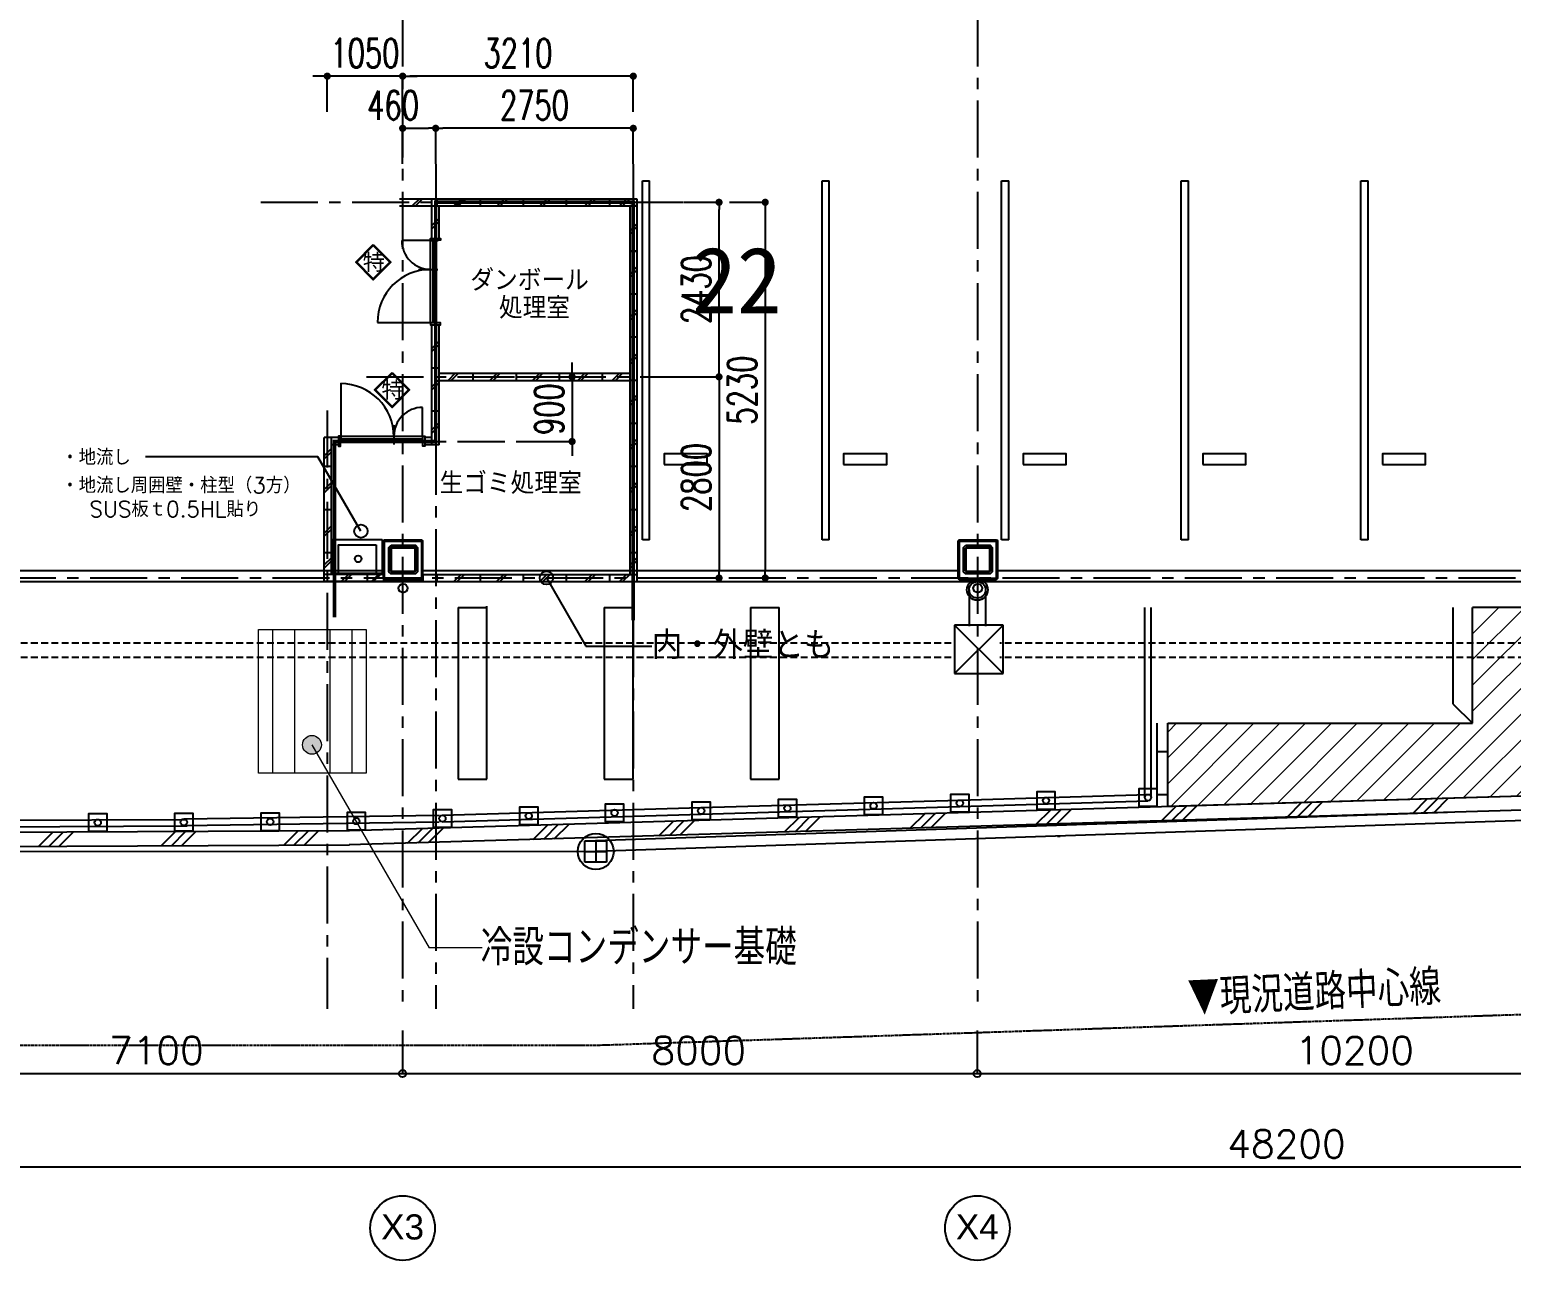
# Model space of a CAD drawing. Extents: x -13593 to 81190, y 1816 to 57492.
# Drawn here: x 24553 to 45178, y 6546 to 23680 of the extents above; entities that cross this region are included whole.
import ezdxf
from ezdxf.enums import TextEntityAlignment as Align

# ---------------------------------------------------------------- set-up
doc = ezdxf.new("R2010")
doc.units = 0
doc.header["$LTSCALE"] = 12.7
doc.header["$MEASUREMENT"] = 0
doc.header["$PDMODE"] = 1
doc.header["$PDSIZE"] = -2
doc.linetypes.add('CENTER', pattern=[2, 1.25, -0.25, 0.25, -0.25])
doc.linetypes.add('HIDDEN', pattern=[0.375, 0.25, -0.125])
doc.layers.get('0').update_dxf_attribs({"linetype": 'CONTINUOUS'})
doc.layers.get('DEFPOINTS').update_dxf_attribs({"color": 1, "linetype": 'CONTINUOUS'})
for name, color, linetype in [('0-0', 7, 'CONTINUOUS'), ('0-1', 7, 'CONTINUOUS'), ('0-6', 7, 'CONTINUOUS'), ('80_SHELL_TEXT', 7, 'CONTINUOUS'), ('85_SHELL', 7, 'CONTINUOUS'), ('92 設備記述', 3, 'CONTINUOUS'), ('__-1', 7, 'CONTINUOUS'), ('A_什器', 9, 'HIDDEN'), ('A_寸法', 9, 'CONTINUOUS'), ('A_建築（下図）', 8, 'CONTINUOUS'), ('A_機械基礎', 7, 'CONTINUOUS'), ('A_緑地', 3, 'CONTINUOUS'), ('A_通り芯', 8, 'CENTER'), ('A_通芯', 8, 'CONTINUOUS'), ('G0-MOJI', 7, 'CONTINUOUS')]:
    doc.layers.add(name, color=color, linetype=linetype)
doc.layers.add('改修範囲', color=1, linetype='CONTINUOUS', lineweight=9, true_color=0xff0000)
doc.layers.add('改修記述', color=1, linetype='CONTINUOUS', lineweight=9, true_color=0xff0000)
doc.styles.add('ARIAL', font='arial.ttf', dxfattribs={"bigfont": 'Arial'})
doc.styles.add('Dim', font='simplex.shx', dxfattribs={"width": 0.7, "bigfont": 'extfont2.shx'})
doc.styles.get("Standard").update_dxf_attribs({"font": 'txt', "bigfont": 'BIGFONT.SHX'})
doc.styles.add('Standard-A', font='romans.shx', dxfattribs={"bigfont": 'extfont2.shx'})
doc.styles.add('ゴシック', font='MS Gothic.ttf', dxfattribs={"height": 4})
doc.styles.add('丸ゴチック', font='HGRSMP.TTF')
doc.dimstyles.new('1-200', dxfattribs={"dimscale": 200, "dimtxt": 3, "dimasz": 1, "dimexe": 1, "dimexo": 1, "dimgap": 1, "dimtad": 1, "dimdec": 0, "dimtxsty": 'Dim', "dimblk": 'DOT', "dimcen": 2.5, "dimadec": 0, "dimazin": 0, "dimtfac": 1, "dimtdec": 0, "dimtix": 1, "dimtmove": 2, "dimatfit": 3, "dimldrblk": '引出線', "dimfxl": 1, "dimlwd": -1, "dimlwe": -1, "dimarcsym": 0})

# ---------------------------------------------------------------- blocks, each defined once
blk = doc.blocks.new('___-36')
at = {"layer": '__-1', "color": 0, "linetype": 'Continuous'}
for p, q in [((-5463.49, 4362.87), (-5463.49, 4359.87)), ((-5427.99, 4362.87), (-5427.99, 4359.87)), ((-5463.49, 4359.87), (-5427.99, 4359.87))]:
    blk.add_line(p, q, dxfattribs=at)
for centre in [(-5463.49, 4359.87), (-5427.99, 4359.87)]:
    blk.add_circle(centre, 0.25, dxfattribs=at)
at = {"layer": '__-1', "color": 0}
blk.add_text('7100', height=1.923, dxfattribs=at).set_placement((-5448.42, 4362.44), align=Align.TOP_LEFT)
blk = doc.blocks.new('___-37')
at = {"layer": '__-1', "color": 0, "linetype": 'Continuous'}
for p, q in [((-5427.99, 4362.87), (-5427.99, 4359.87)), ((-5387.99, 4362.87), (-5387.99, 4359.87)), ((-5427.99, 4359.87), (-5387.99, 4359.87))]:
    blk.add_line(p, q, dxfattribs=at)
for centre in [(-5427.99, 4359.87), (-5387.99, 4359.87)]:
    blk.add_circle(centre, 0.25, dxfattribs=at)
at = {"layer": '__-1', "color": 0}
blk.add_text('8000', height=1.923, dxfattribs=at).set_placement((-5410.67, 4362.44), align=Align.TOP_LEFT)
blk = doc.blocks.new('___-38')
at = {"layer": '__-1', "color": 0, "linetype": 'Continuous'}
for p, q in [((-5387.99, 4362.87), (-5387.99, 4359.87)), ((-5336.99, 4362.87), (-5336.99, 4359.87)), ((-5387.99, 4359.87), (-5336.99, 4359.87))]:
    blk.add_line(p, q, dxfattribs=at)
for centre in [(-5387.99, 4359.87), (-5336.99, 4359.87)]:
    blk.add_circle(centre, 0.25, dxfattribs=at)
at = {"layer": '__-1', "color": 0}
blk.add_text('10200', height=1.923, dxfattribs=at).set_placement((-5365.84, 4362.44), align=Align.TOP_LEFT)
blk = doc.blocks.new('___-41')
at = {"layer": '__-1', "color": 0, "linetype": 'Continuous'}
blk.add_line((-5487.74, 4353.37), (-5246.74, 4353.37), dxfattribs=at)
at = {"layer": '__-1', "color": 0}
blk.add_text('48200', height=1.923, dxfattribs=at).set_placement((-5370.59, 4355.94), align=Align.TOP_LEFT)
blk = doc.blocks.new('_Dot')
at = {"color": 0, "linetype": 'ByBlock', "lineweight": -2}
blk.add_line((-0.5, 0), (-1, 0), dxfattribs=at)
at = {"color": 0, "linetype": 'ByBlock', "const_width": 0.5}
blk.add_lwpolyline([(-0.25, 0, 1), (0.25, 0, 1)], format="xyb", close=True, dxfattribs=at)
blk = doc.blocks.new('*D37')
at = {"layer": 'A_寸法', "color": 0, "transparency": 16777216}
for p, q in [((30205, 21810), (30205, 22306)), ((32855, 22306), (30305, 22306)), ((32955, 21810), (32955, 22306))]:
    blk.add_line(p, q, dxfattribs=at)
at = {"layer": 'DEFPOINTS', "color": 0, "transparency": 16777216}
for p in [(30205, 22306), (30205, 21810), (32955, 21810)]:
    blk.add_point(p, dxfattribs=at)
at = {"layer": 'A_寸法', "color": 0, "transparency": 16777216, "xscale": 100, "yscale": 100, "zscale": 100, "rotation": 180}
blk.add_blockref('_Dot', (30205, 22306), dxfattribs=at)
at = {"layer": 'A_寸法', "color": 0, "transparency": 16777216, "xscale": 100, "yscale": 100, "zscale": 100}
blk.add_blockref('_Dot', (32955, 22306), dxfattribs=at)
at = {"layer": 'A_寸法', "color": 0, "transparency": 16777216, "insert": (31580, 22626), "char_height": 400, "attachment_point": 5, "style": 'Dim'}
blk.add_mtext('2750', dxfattribs=at)
blk = doc.blocks.new('引出線')
at = {"color": 0, "linetype": 'ByBlock'}
for points in [[(0, 0), (-1.96, -0.4)], [(-1, 0), (0, 0)]]:
    blk.add_lwpolyline(points, dxfattribs=at)
blk = doc.blocks.new('*D38')
at = {"layer": 'A_寸法', "color": 0, "transparency": 16777216}
for p, q in [((29745, 22535), (29745, 23032)), ((32855, 23032), (29845, 23032)), ((32955, 22535), (32955, 23032))]:
    blk.add_line(p, q, dxfattribs=at)
at = {"layer": 'DEFPOINTS', "color": 0, "transparency": 16777216}
for p in [(29745, 23032), (29745, 22535), (32955, 22535)]:
    blk.add_point(p, dxfattribs=at)
at = {"layer": 'A_寸法', "color": 0, "transparency": 16777216, "xscale": 100, "yscale": 100, "zscale": 100, "rotation": 180}
blk.add_blockref('_Dot', (29745, 23032), dxfattribs=at)
at = {"layer": 'A_寸法', "color": 0, "transparency": 16777216, "xscale": 100, "yscale": 100, "zscale": 100}
blk.add_blockref('_Dot', (32955, 23032), dxfattribs=at)
at = {"layer": 'A_寸法', "color": 0, "transparency": 16777216, "insert": (31350, 23352), "char_height": 400, "attachment_point": 5, "style": 'Dim'}
blk.add_mtext('3210', dxfattribs=at)
blk = doc.blocks.new('*D39')
at = {"layer": 'A_寸法', "color": 0, "transparency": 16777216}
for p, q in [((29745, 21810), (29745, 22306)), ((29845, 22306), (30105, 22306)), ((30205, 21810), (30205, 22306))]:
    blk.add_line(p, q, dxfattribs=at)
at = {"layer": 'DEFPOINTS', "color": 0, "transparency": 16777216}
for p in [(30205, 22306), (29745, 21810), (30205, 21810)]:
    blk.add_point(p, dxfattribs=at)
at = {"layer": 'A_寸法', "color": 0, "transparency": 16777216, "xscale": 100, "yscale": 100, "zscale": 100, "rotation": 180}
blk.add_blockref('_Dot', (29745, 22306), dxfattribs=at)
at = {"layer": 'A_寸法', "color": 0, "transparency": 16777216, "xscale": 100, "yscale": 100, "zscale": 100}
blk.add_blockref('_Dot', (30205, 22306), dxfattribs=at)
at = {"layer": 'A_寸法', "color": 0, "transparency": 16777216, "insert": (29612, 22626), "char_height": 400, "attachment_point": 5, "style": 'Dim'}
blk.add_mtext('460', dxfattribs=at)
blk = doc.blocks.new('*D40')
at = {"layer": 'A_寸法', "color": 0, "transparency": 16777216}
for p, q in [((28595, 23032), (28495, 23032)), ((28695, 22535), (28695, 23032)), ((29745, 23032), (28695, 23032)), ((29745, 22535), (29745, 23032)), ((29845, 23032), (29945, 23032))]:
    blk.add_line(p, q, dxfattribs=at)
at = {"layer": 'DEFPOINTS', "color": 0, "transparency": 16777216}
for p in [(28695, 23032), (28695, 22535), (29745, 22535)]:
    blk.add_point(p, dxfattribs=at)
at = {"layer": 'A_寸法', "color": 0, "transparency": 16777216, "xscale": 100, "yscale": 100, "zscale": 100}
blk.add_blockref('_Dot', (28695, 23032), dxfattribs=at)
at = {"layer": 'A_寸法', "color": 0, "transparency": 16777216, "xscale": 100, "yscale": 100, "zscale": 100, "rotation": 180}
blk.add_blockref('_Dot', (29745, 23032), dxfattribs=at)
at = {"layer": 'A_寸法', "color": 0, "transparency": 16777216, "insert": (29220, 23352), "char_height": 400, "attachment_point": 5, "style": 'Dim'}
blk.add_mtext('1050', dxfattribs=at)
blk = doc.blocks.new('*D41')
at = {"layer": 'A_寸法', "color": 0, "transparency": 16777216}
for p, q in [((33653, 21276), (34149, 21276)), ((34149, 18946), (34149, 21176)), ((33653, 18846), (34149, 18846))]:
    blk.add_line(p, q, dxfattribs=at)
at = {"layer": 'DEFPOINTS', "color": 0, "transparency": 16777216}
for p in [(33653, 21276), (34149, 21276), (33653, 18846)]:
    blk.add_point(p, dxfattribs=at)
at = {"layer": 'A_寸法', "color": 0, "transparency": 16777216, "xscale": 100, "yscale": 100, "zscale": 100}
for p, rotation in [((34149, 21276), 90), ((34149, 18846), 270)]:
    blk.add_blockref('_Dot', p, dxfattribs=dict(at, rotation=rotation))
at = {"layer": 'A_寸法', "color": 0, "transparency": 16777216, "insert": (33829, 20061), "char_height": 400, "attachment_point": 5, "rotation": 90, "style": 'Dim'}
blk.add_mtext('2430', dxfattribs=at)
blk = doc.blocks.new('*D42')
at = {"layer": 'A_寸法', "color": 0, "transparency": 16777216}
for p, q in [((33653, 18846), (34149, 18846)), ((34149, 18746), (34149, 16146)), ((33653, 16046), (34149, 16046))]:
    blk.add_line(p, q, dxfattribs=at)
at = {"layer": 'DEFPOINTS', "color": 0, "transparency": 16777216}
for p in [(33653, 18846), (33653, 16046), (34149, 16046)]:
    blk.add_point(p, dxfattribs=at)
at = {"layer": 'A_寸法', "color": 0, "transparency": 16777216, "xscale": 100, "yscale": 100, "zscale": 100}
for p, rotation in [((34149, 18846), 90), ((34149, 16046), 270)]:
    blk.add_blockref('_Dot', p, dxfattribs=dict(at, rotation=rotation))
at = {"layer": 'A_寸法', "color": 0, "transparency": 16777216, "insert": (33829, 17446), "char_height": 400, "attachment_point": 5, "rotation": 90, "style": 'Dim'}
blk.add_mtext('2800', dxfattribs=at)
blk = doc.blocks.new('*D43')
at = {"layer": 'A_寸法', "color": 0, "transparency": 16777216}
for p, q in [((34296, 21276), (34792, 21276)), ((34792, 21176), (34792, 16146)), ((34296, 16046), (34792, 16046))]:
    blk.add_line(p, q, dxfattribs=at)
at = {"layer": 'DEFPOINTS', "color": 0, "transparency": 16777216}
for p in [(34296, 21276), (34296, 16046), (34792, 16046)]:
    blk.add_point(p, dxfattribs=at)
at = {"layer": 'A_寸法', "color": 0, "transparency": 16777216, "xscale": 100, "yscale": 100, "zscale": 100}
for p, rotation in [((34792, 21276), 90), ((34792, 16046), 270)]:
    blk.add_blockref('_Dot', p, dxfattribs=dict(at, rotation=rotation))
at = {"layer": 'A_寸法', "color": 0, "transparency": 16777216, "insert": (34472, 18661), "char_height": 400, "attachment_point": 5, "rotation": 90, "style": 'Dim'}
blk.add_mtext('5230', dxfattribs=at)
blk = doc.blocks.new('*D49')
at = {"layer": 'A_寸法', "color": 0, "transparency": 16777216}
for p, q in [((32104, 18946), (32104, 19046)), ((31324, 18846), (32104, 18846)), ((32104, 18846), (32104, 17946)), ((31324, 17946), (32104, 17946)), ((32104, 17846), (32104, 17746))]:
    blk.add_line(p, q, dxfattribs=at)
at = {"layer": 'DEFPOINTS', "color": 0, "transparency": 16777216}
for p in [(31324, 18846), (31324, 17946), (32104, 17946)]:
    blk.add_point(p, dxfattribs=at)
at = {"layer": 'A_寸法', "color": 0, "transparency": 16777216, "xscale": 100, "yscale": 100, "zscale": 100}
for p, rotation in [((32104, 18846), 270), ((32104, 17946), 90)]:
    blk.add_blockref('_Dot', p, dxfattribs=dict(at, rotation=rotation))
at = {"layer": 'A_寸法', "color": 0, "transparency": 16777216, "insert": (31784, 18396), "char_height": 400, "attachment_point": 5, "rotation": 90, "style": 'Dim'}
blk.add_mtext('900', dxfattribs=at)

msp = doc.modelspace()

# ---------------------------------------------------------------- hatches: boundary and pattern name
at = {"layer": 'A_緑地', "lineweight": 5}
h = msp.add_hatch(dxfattribs=at)
h.set_pattern_fill('ANSI31', color=8, scale=80)
h.set_pattern_definition([(45, (-316394.66, -53006.16), (-179.60512, 179.60512), [])])
h.paths.add_polyline_path([(70214.6, 15857.4), (68758.9, 26717.2), (68714.7, 26712), (67936, 32383.1), (67214.2, 32383.1), (67214.2, 23493.5), (67221.7, 23493.5), (67221.7, 18493.5), (66064.9, 18493.5), (66064.9, 15786.5), (65874.9, 15786.5), (65874.9, 15636.5), (44637.9, 15636.5), (44637.9, 14023.5), (40394.9, 14023.5), (40394.9, 12868.2), (68321, 13696.4)])
at = {"layer": '改修記述'}
h = msp.add_hatch(color=8, dxfattribs=at)
h.dxf.hatch_style = 1
h.paths.add_polyline_path([(28613.9, 13723.5, 1), (28352, 13723.5, 1)])

# ---------------------------------------------------------------- linework, layer by layer
at = {"color": 4, "linetype": 'Continuous'}
for p, q in [((29702.9, 21326.5), (33002.9, 21326.5)), ((30152.9, 20772.4), (30152.9, 21326.5)), ((30222.9, 21326.5), (30222.9, 21226.5)), ((30822.9, 21326.5), (30822.9, 21226.5)), ((31422.9, 21326.5), (31422.9, 21226.5)), ((32022.9, 21326.5), (32022.9, 21226.5)), ((32622.9, 21326.5), (32622.9, 21226.5)), ((33004.9, 21326.5), (33004.9, 15996.5)), ((29702.9, 21226.5), (33002.9, 21226.5)), ((30122.9, 21226.5), (33002.9, 21226.5)), ((30252.9, 20772.4), (30252.9, 21226.5)), ((33004.9, 21226.5), (32904.9, 21226.5)), ((32904.9, 21226.5), (32904.9, 16096.5)), ((32904.9, 20596.5), (33004.9, 20596.5)), ((33004.9, 20596.5), (32904.9, 20596.5)), ((33004.9, 19996.5), (32904.9, 19996.5)), ((30152.9, 17899.9), (30152.9, 19572.4)), ((30252.9, 17899.9), (30252.9, 19572.4)), ((33004.9, 19396.5), (32904.9, 19396.5)), ((30152.9, 18972.4), (30252.9, 18972.4)), ((30252.9, 18896.5), (32902.9, 18896.5)), ((30252.9, 18796.5), (32902.9, 18796.5)), ((30722.9, 18896.5), (30722.9, 18796.5)), ((31322.9, 18896.5), (31322.9, 18796.5)), ((31922.9, 18896.5), (31922.9, 18796.5)), ((32522.9, 18896.5), (32522.9, 18796.5)), ((33004.9, 18796.5), (32904.9, 18796.5)), ((30152.9, 18372.4), (30252.9, 18372.4)), ((33004.9, 18196.5), (32904.9, 18196.5)), ((28652.9, 15996.5), (28652.9, 17999.9)), ((28752.9, 17999.9), (28652.9, 17999.9)), ((28752.9, 16096.5), (28752.9, 17999.9)), ((28852.9, 17999.9), (28752.9, 17999.9)), ((30152.9, 17999.9), (30052.9, 17999.9)), ((30052.9, 17999.9), (30052.9, 17899.9)), ((28852.9, 17899.9), (28752.9, 17899.9)), ((30252.9, 17899.9), (30052.9, 17899.9)), ((28565.7, 17734.7), (26167.6, 17734.7)), ((29164.5, 16697.5), (28565.7, 17734.7)), ((28752.9, 17596.5), (28652.9, 17596.5)), ((33004.9, 17596.5), (32904.9, 17596.5)), ((28752.9, 16996.5), (28652.9, 16996.5)), ((33004.9, 16996.5), (32904.9, 16996.5)), ((28752.9, 16396.5), (28652.9, 16396.5)), ((33004.9, 16396.5), (32904.9, 16396.5)), ((29477.9, 16096.5), (28652.9, 16096.5)), ((29252.9, 16096.5), (29252.9, 15996.5)), ((29477.9, 16096.5), (29477.9, 15996.5)), ((30027.9, 16096.5), (30027.9, 15996.5)), ((30027.9, 16096.5), (33002.9, 16096.5)), ((30222.9, 16096.5), (30222.9, 15996.5)), ((30822.9, 16096.5), (30822.9, 15996.5)), ((31422.9, 16096.5), (31422.9, 15996.5)), ((32022.9, 16096.5), (32022.9, 15996.5)), ((32622.9, 16096.5), (32622.9, 15996.5)), ((29477.9, 15996.5), (28652.9, 15996.5)), ((30027.9, 15996.5), (33002.9, 15996.5)), ((31746.6, 16046.5), (32294.8, 15097.1)), ((32294.8, 15097.1), (33212.3, 15097.1))]:
    msp.add_line(p, q, dxfattribs=at)
at = {"color": 17, "linetype": 'Continuous'}
for p, q in [((30152.9, 20772.4), (30252.9, 20772.4)), ((30152.9, 20772.4), (30252.9, 20772.4)), ((29966.3, 20342.4), (30232.6, 20342.4)), ((30152.9, 19572.4), (30252.9, 19572.4)), ((30152.9, 19572.4), (30252.9, 19572.4)), ((29622.9, 18171.4), (29622.9, 17905.1)), ((30052.9, 17991.9), (30052.9, 17891.9))]:
    msp.add_line(p, q, dxfattribs=at)
at = {"color": 4, "linetype": 'Continuous'}
for centre in [(29164.5, 16697.5), (31746.6, 16046.5)]:
    msp.add_circle(centre, 92.7, dxfattribs=at)
for centre, start, end in [((30132.6, 19603.4), 90, 180), ((28883.9, 18012.2), 0, 90)]:
    msp.add_arc(centre, 739, start, end, dxfattribs=at)
at = {"layer": '0-0', "color": 8, "linetype": 'Continuous'}
for p, q in [((38559.1, 12613.6), (38765.3, 12819.8)), ((38704.9, 12617.9), (38911.1, 12824.1)), ((38850.6, 12622.2), (39056.8, 12828.4)), ((40308.1, 12665.5), (40514.3, 12871.7)), ((40453.8, 12669.8), (40660, 12876)), ((40599.5, 12674.1), (40805.8, 12880.3)), ((42057, 12717.3), (42263.2, 12923.5)), ((42202.7, 12721.7), (42408.9, 12927.9)), ((42348.5, 12726), (42554.7, 12932.2)), ((43805.9, 12769.2), (44012.1, 12975.4)), ((43951.6, 12773.5), (44157.9, 12979.7)), ((44097.4, 12777.8), (44303.6, 12984.1)), ((31563.4, 12406.1), (31769.6, 12612.3)), ((31709.2, 12410.5), (31915.4, 12616.7)), ((31854.9, 12414.8), (32061.1, 12621)), ((33312.4, 12458), (33518.6, 12664.2)), ((33458.1, 12462.3), (33664.3, 12668.5)), ((33603.9, 12466.6), (33810.1, 12672.8)), ((35061.3, 12509.9), (35267.5, 12716.1)), ((35207, 12514.2), (35413.2, 12720.4)), ((35352.8, 12518.5), (35559, 12724.7)), ((36810.2, 12561.7), (37016.4, 12767.9)), ((36956, 12566.1), (37162.2, 12772.3)), ((37101.7, 12570.4), (37307.9, 12776.6)), ((24680.3, 12311.2), (24881.2, 12512.1)), ((24822.4, 12311.9), (25023.3, 12512.8)), ((24964.4, 12312.5), (25165.3, 12513.4)), ((26384.9, 12318.7), (26585.8, 12519.6)), ((26526.9, 12319.3), (26727.8, 12520.2)), ((26669, 12320), (26869.8, 12520.9)), ((28089.4, 12326.2), (28290.3, 12527.1)), ((28231.5, 12326.8), (28432.3, 12527.7)), ((28373.5, 12327.5), (28574.4, 12528.3)), ((29814.5, 12354.3), (30020.7, 12560.5)), ((29960.3, 12358.6), (30166.5, 12564.8)), ((30106, 12362.9), (30312.2, 12569.1))]:
    msp.add_line(p, q, dxfattribs=at)
at = {"layer": '0-1', "color": 8}
for p, q in [((37629.9, 15881.5), (37629.9, 15375.2)), ((37859.9, 15881.5), (37859.9, 15375.2)), ((68694.6, 13446.5), (32432.5, 12238.5)), ((23099.2, 12668.2), (26744.1, 12685.3)), ((23099.6, 12578.2), (26744.6, 12595.3)), ((44290.5, 12783.6), (32427.5, 12388.4)), ((32282.1, 12088.9), (32282.9, 12388.9)), ((32282.9, 12388.9), (32582.9, 12388.1)), ((32432.9, 12388.5), (32432.1, 12088.5)), ((32582.9, 12388.1), (32582.1, 12088.1)), ((32282.5, 12238.4), (22308, 12235.3)), ((32282.5, 12238.9), (32582.5, 12238.1)), ((32582.1, 12088.1), (32282.1, 12088.9))]:
    msp.add_line(p, q, dxfattribs=at)
at = {"layer": '0-1', "color": 8, "linetype": 'Continuous'}
for p, q in [((30516.8, 15636.5), (30516.8, 13245.4)), ((30516.8, 15636.5), (30516.8, 13245.4)), ((30516.8, 15636.5), (30916.8, 15636.5)), ((30516.8, 15636.5), (30916.8, 15636.5)), ((30916.8, 13245.4), (30916.8, 15651.4)), ((30916.8, 13245.4), (30916.8, 15636.5)), ((32551.8, 15636.5), (32551.8, 13245.4)), ((32551.8, 15636.5), (32551.8, 13245.4)), ((32551.8, 15633), (32951.8, 15633)), ((32951.8, 13245.4), (32951.8, 15636.5)), ((32951.8, 13245.4), (32951.8, 15636.5)), ((34586.8, 15637.1), (34986.8, 15637.1)), ((34586.8, 15636.5), (34586.8, 13245.4)), ((34586.8, 15636.5), (34586.8, 13245.4)), ((34986.8, 13245.4), (34986.8, 15636.5)), ((34986.8, 13245.4), (34986.8, 15636.5)), ((40074.9, 12988.7), (40074.9, 15636.5)), ((40164.9, 12988.7), (40164.9, 15636.5)), ((44369.9, 14291.5), (44369.9, 15636.5)), ((44637.9, 14023.5), (44637.9, 15636.5)), ((38102.3, 15389.2), (37427.3, 15389.2)), ((37427.3, 14714.2), (38102.3, 15389.2)), ((37427.3, 15389.2), (38102.3, 14714.2)), ((37427.3, 15389.2), (37427.3, 14714.2)), ((38102.3, 14714.2), (38102.3, 15389.2)), ((37427.3, 14714.2), (38102.3, 14714.2)), ((44369.9, 14291.5), (44637.9, 14023.5)), ((40244.9, 14023.5), (40244.9, 12863.7)), ((40394.9, 12863.7), (40394.9, 14023.5)), ((28995.3, 12530.1), (67039.6, 13658.4)), ((40394.9, 13626.5), (40244.9, 13626.5)), ((67045.5, 13458.4), (29001.2, 12330.2)), ((30516.8, 13245.4), (30916.8, 13245.4)), ((30516.8, 13245.4), (30916.8, 13245.4)), ((32551.8, 13245.4), (32951.8, 13245.4)), ((32551.8, 13245.4), (32951.8, 13245.4)), ((34586.8, 13245.4), (34986.8, 13245.4)), ((34586.8, 13245.4), (34986.8, 13245.4)), ((37497.2, 12954.8), (40117.2, 13033.7)), ((40394.9, 13026.5), (40244.9, 13026.5)), ((30295.2, 12742.4), (33897.2, 12849.2)), ((33897.2, 12849.2), (37497.2, 12954.8)), ((33899.9, 12759.3), (37499.9, 12864.8)), ((37499.9, 12864.8), (40119.9, 12943.7)), ((26698.5, 12690.9), (30251.5, 12742.4)), ((26699.8, 12600.9), (30252.8, 12652.4)), ((30297.8, 12652.4), (33899.9, 12759.3)), ((22921.7, 12503.6), (29002.9, 12530.3)), ((32282.9, 12388.9), (32582.9, 12388.1)), ((32282.9, 12388.9), (32582.9, 12388.1)), ((38859.3, 12452.5), (38895.3, 12453.5)), ((22922.6, 12303.6), (29003.7, 12330.3))]:
    msp.add_line(p, q, dxfattribs=at)
at = {"layer": '0-1', "color": 8, "linetype": 'HIDDEN', "ltscale": 30}
for p, q in [((37381.8, 15137.7), (18470.2, 15137.7)), ((47651.6, 15137.7), (38056.8, 15137.7)), ((37381.8, 14937.7), (18470.2, 14937.7)), ((47651.6, 14937.7), (38056.8, 14937.7))]:
    msp.add_line(p, q, dxfattribs=at)
at = {"layer": '0-1', "color": 8}
for points in [[(36174.9, 12750.4), (36174.9, 13000.4), (36424.9, 13000.4), (36424.9, 12750.4), (36174.9, 12750.4), (36174.9, 12750.4)], [(37374.9, 12784.8), (37374.9, 13034.8), (37624.9, 13034.8), (37624.9, 12784.8), (37374.9, 12784.8), (37374.9, 12784.8)], [(38574.9, 12821.6), (38574.9, 13071.6), (38824.9, 13071.6), (38824.9, 12821.6), (38574.9, 12821.6), (38574.9, 12821.6)], [(39994.9, 12863.7), (39994.9, 13113.7), (40244.9, 13113.7), (40244.9, 12863.7), (39994.9, 12863.7), (39994.9, 12863.7)], [(30172.8, 12572.4), (30172.8, 12822.4), (30422.8, 12822.4), (30422.8, 12572.4), (30172.8, 12572.4), (30172.8, 12572.4)], [(31374.9, 12608.1), (31374.9, 12858.1), (31624.9, 12858.1), (31624.9, 12608.1), (31374.9, 12608.1), (31374.9, 12608.1)], [(32570.5, 12650.8), (32570.5, 12900.8), (32820.5, 12900.8), (32820.5, 12650.8), (32570.5, 12650.8), (32570.5, 12650.8)], [(33774.9, 12679.3), (33774.9, 12929.3), (34024.9, 12929.3), (34024.9, 12679.3), (33774.9, 12679.3), (33774.9, 12679.3)], [(34974.9, 12714.8), (34974.9, 12964.8), (35224.9, 12964.8), (35224.9, 12714.8), (34974.9, 12714.8), (34974.9, 12714.8)], [(25374.9, 12515.4), (25374.9, 12765.4), (25624.9, 12765.4), (25624.9, 12515.4), (25374.9, 12515.4), (25374.9, 12515.4)], [(26574.8, 12520.7), (26574.8, 12770.7), (26824.8, 12770.7), (26824.8, 12520.7), (26574.8, 12520.7), (26574.8, 12520.7)], [(27774.9, 12526), (27774.9, 12776), (28024.9, 12776), (28024.9, 12526), (27774.9, 12526), (27774.9, 12526)], [(28974.9, 12536.9), (28974.9, 12786.9), (29224.9, 12786.9), (29224.9, 12536.9), (28974.9, 12536.9), (28974.9, 12536.9)]]:
    msp.add_lwpolyline(points, close=True, dxfattribs=at)
at = {"layer": '0-1', "color": 8, "linetype": 'Continuous'}
for radius in [145, 115]:
    msp.add_circle((37744.9, 15881.5), radius, dxfattribs=at)
at = {"layer": '0-1', "color": 8}
for centre, radius in [((40119.9, 12988.7), 45), ((32695.5, 12775.8), 45), ((33899.9, 12804.3), 45), ((35099.9, 12839.8), 45), ((36299.9, 12875.4), 45), ((37499.9, 12909.8), 45), ((38699.9, 12946.6), 45), ((25499.9, 12640.4), 45), ((26699.8, 12645.7), 45), ((27899.9, 12651), 45), ((29099.9, 12661.9), 45), ((30297.8, 12697.4), 45), ((31499.9, 12733.1), 45), ((32432.5, 12238.5), 250)]:
    msp.add_circle(centre, radius, dxfattribs=at)
at = {"layer": '0-6', "color": 4, "linetype": 'Continuous'}
for p, q in [((29978, 21326.5), (29878, 21226.5)), ((30022.3, 21326.5), (29922.3, 21226.5)), ((30559.3, 21326.5), (30459.3, 21226.5)), ((30578, 21326.5), (30478, 21226.5)), ((30603.6, 21326.5), (30503.6, 21226.5)), ((30622.3, 21326.5), (30522.3, 21226.5)), ((31159.3, 21326.5), (31059.3, 21226.5)), ((31203.6, 21326.5), (31103.6, 21226.5)), ((31752.3, 21326.5), (31652.3, 21226.5)), ((31796.6, 21326.5), (31696.6, 21226.5)), ((32382.9, 21326.5), (32282.9, 21226.5)), ((32427.2, 21326.5), (32327.2, 21226.5)), ((32862.3, 21326.5), (32762.3, 21226.5)), ((32906.6, 21326.5), (32806.6, 21226.5)), ((30252.9, 21052.4), (30152.9, 20952.4)), ((30252.9, 21008.1), (30152.9, 20908.1)), ((33004.9, 20976.7), (32904.9, 20876.7)), ((33004.9, 20932.4), (32904.9, 20832.4)), ((33004.9, 20376.7), (32904.9, 20276.7)), ((33004.9, 20332.4), (32904.9, 20232.4)), ((33004.9, 19781.7), (32904.9, 19681.7)), ((33004.9, 19737.4), (32904.9, 19637.4)), ((30252.9, 19342.4), (30152.9, 19242.4)), ((30252.9, 19298.1), (30152.9, 19198.1)), ((33004.9, 19166.7), (32904.9, 19066.7)), ((33004.9, 19122.4), (32904.9, 19022.4)), ((30252.9, 18807.4), (30152.9, 18707.4)), ((30478, 18896.5), (30378, 18796.5)), ((30522.3, 18896.5), (30422.3, 18796.5)), ((31059.3, 18896.5), (30959.3, 18796.5)), ((31103.6, 18896.5), (31003.6, 18796.5)), ((31652.3, 18896.5), (31552.3, 18796.5)), ((31696.6, 18896.5), (31596.6, 18796.5)), ((32282.9, 18896.5), (32182.9, 18796.5)), ((32327.2, 18896.5), (32227.2, 18796.5)), ((32762.3, 18896.5), (32662.3, 18796.5)), ((32806.6, 18896.5), (32706.6, 18796.5)), ((30252.9, 18763.1), (30152.9, 18663.1)), ((33004.9, 18591.7), (32904.9, 18491.7)), ((33004.9, 18547.4), (32904.9, 18447.4)), ((30252.9, 18207.4), (30152.9, 18107.4)), ((30252.9, 18163.1), (30152.9, 18063.1)), ((33004.9, 17976.7), (32904.9, 17876.7)), ((28752.9, 17848.3), (28652.9, 17748.3)), ((28752.9, 17804), (28652.9, 17704)), ((33004.9, 17932.4), (32904.9, 17832.4)), ((28752.9, 17376.7), (28652.9, 17276.7)), ((28752.9, 17332.4), (28652.9, 17232.4)), ((33004.9, 17376.7), (32904.9, 17276.7)), ((33004.9, 17332.4), (32904.9, 17232.4)), ((28752.9, 16770.7), (28652.9, 16670.7)), ((28752.9, 16726.4), (28652.9, 16626.4)), ((33004.9, 16770.7), (32904.9, 16670.7)), ((33004.9, 16726.4), (32904.9, 16626.4)), ((28752.9, 16328.2), (28652.9, 16228.2)), ((33004.9, 16328.2), (32904.9, 16228.2)), ((28752.9, 16283.9), (28652.9, 16183.9)), ((28989.3, 16096.5), (28889.3, 15996.5)), ((29033.6, 16096.5), (28933.6, 15996.5)), ((29410.1, 16096.5), (29310.1, 15996.5)), ((29435.7, 16096.5), (29335.7, 15996.5)), ((30559.3, 16096.5), (30459.3, 15996.5)), ((30603.6, 16096.5), (30503.6, 15996.5)), ((31151.3, 16096.5), (31051.3, 15996.5)), ((31195.6, 16096.5), (31095.6, 15996.5)), ((31752.3, 16096.5), (31652.3, 15996.5)), ((31796.6, 16096.5), (31696.6, 15996.5)), ((32382.9, 16096.5), (32282.9, 15996.5)), ((32427.2, 16096.5), (32327.2, 15996.5)), ((32862.3, 16096.5), (32762.3, 15996.5)), ((32906.6, 16096.5), (32806.6, 15996.5)), ((33004.9, 16283.9), (32904.9, 16183.9))]:
    msp.add_line(p, q, dxfattribs=at)
at = {"layer": '85_SHELL', "color": 4}
for p, q in [((30132.6, 20742.4), (29732.6, 20742.4)), ((30132.6, 20742.4), (30167.6, 20742.4)), ((30132.6, 19602.4), (30132.6, 20742.4)), ((30143.2, 20772.4), (30153.2, 20772.4)), ((30167.6, 19602.4), (30167.6, 20742.4)), ((30183.2, 20732.4), (30223.2, 20732.4)), ((30223.2, 20747.4), (30223.2, 20732.4)), ((29393.6, 19603.4), (30132.6, 19603.4)), ((30132.6, 19602.4), (30167.6, 19602.4)), ((28883.9, 18759.2), (28883.9, 18020.2)), ((30022.9, 18020.2), (30022.9, 18420.2)), ((28882.9, 18020.2), (28882.9, 17985.2)), ((28882.9, 18020.2), (30022.9, 18020.2)), ((28882.9, 17985.2), (30022.9, 17985.2)), ((30022.9, 18020.2), (30022.9, 17985.2)), ((30052.9, 18009.6), (30052.9, 17999.6))]:
    msp.add_line(p, q, dxfattribs=at)
at = {"layer": '85_SHELL', "color": 4, "flags": 128}
for points in [[(29732.6, 20742.4, 0.1989124), (29849.8, 20459.5, 0.1989124), (30132.6, 20342.4)], [(30022.9, 18420.2, 0.1989124), (29740, 18303, 0.1989124), (29622.9, 18020.2)]]:
    msp.add_lwpolyline(points, format="xyb", dxfattribs=at)
for points in [[(30263.1, 20772.4), (30273.1, 20772.4), (30273.1, 20747.4), (30212.6, 20747.4), (30212.6, 20732.4), (30172.6, 20732.4), (30172.6, 20747.4), (30132.6, 20747.4), (30132.6, 20772.4), (30142.6, 20772.4)], [(30263.1, 19572.4), (30273.1, 19572.4), (30273.1, 19597.4), (30212.6, 19597.4), (30212.6, 19612.4), (30172.6, 19612.4), (30172.6, 19597.4), (30132.6, 19597.4), (30132.6, 19572.4), (30142.6, 19572.4)], [(28852.9, 17889.7), (28852.9, 17879.7), (28877.9, 17879.7), (28877.9, 17940.2), (28892.9, 17940.2), (28892.9, 17980.2), (28877.9, 17980.2), (28877.9, 18020.2), (28852.9, 18020.2), (28852.9, 18010.2)], [(30052.9, 17889.7), (30052.9, 17879.7), (30027.9, 17879.7), (30027.9, 17940.2), (30012.9, 17940.2), (30012.9, 17980.2), (30027.9, 17980.2), (30027.9, 18020.2), (30052.9, 18020.2), (30052.9, 18010.2)]]:
    msp.add_lwpolyline(points, close=True, dxfattribs=at)
at = {"layer": '__-1', "color": 8}
for centre in [(29744.9, 6996.5), (37744.9, 6996.5)]:
    msp.add_circle(centre, 450, dxfattribs=at)
at = {"layer": 'A_什器', "linetype": 'Continuous'}
for points in [[(29458.3, 16580.5), (29458.3, 16110.5), (28773.3, 16110.5), (28773.3, 16580.5)], [(29378, 16505.5), (29378, 16110.5), (28853, 16110.5), (28853, 16505.5)]]:
    msp.add_lwpolyline(points, close=True, dxfattribs=at)
msp.add_circle((29125.5, 16310.5), 46.2, dxfattribs=at)
at = {"layer": 'A_建築（下図）', "linetype": 'Continuous'}
for p, q in [((33082.9, 16576.5), (33082.9, 21576.5)), ((33082.9, 21576.5), (33182.9, 21576.5)), ((33182.9, 16576.5), (33182.9, 21576.5)), ((35582.9, 16576.5), (35582.9, 21576.5)), ((35582.9, 21576.5), (35682.9, 21576.5)), ((35682.9, 16576.5), (35682.9, 21576.5)), ((38082.9, 16576.5), (38082.9, 21576.5)), ((38082.9, 21576.5), (38182.9, 21576.5)), ((38182.9, 16576.5), (38182.9, 21576.5)), ((40582.9, 16576.5), (40582.9, 21576.5)), ((40582.9, 21576.5), (40682.9, 21576.5)), ((40682.9, 16576.5), (40682.9, 21576.5)), ((43082.9, 16576.5), (43082.9, 21576.5)), ((43082.9, 21576.5), (43182.9, 21576.5)), ((43182.9, 16576.5), (43182.9, 21576.5)), ((29492.9, 16576.5), (29477.9, 16561.5)), ((29477.9, 16041.5), (29477.9, 16561.5)), ((29487.9, 16566.5), (30017.9, 16566.5)), ((29487.9, 16036.5), (29487.9, 16566.5)), ((29487.9, 16560.5), (30011.9, 16560.5)), ((29492.9, 16576.5), (30012.9, 16576.5)), ((29493.9, 16042.5), (29493.9, 16560.5)), ((30011.9, 16042.5), (30011.9, 16560.5)), ((30012.9, 16576.5), (30027.9, 16561.5)), ((30017.9, 16036.5), (30017.9, 16566.5)), ((30027.9, 16041.5), (30027.9, 16561.5)), ((33182.9, 16576.5), (33082.9, 16576.5)), ((35682.9, 16576.5), (35582.9, 16576.5)), ((37492.9, 16576.5), (37477.9, 16561.5)), ((37477.9, 16041.5), (37477.9, 16561.5)), ((37487.9, 16566.5), (38017.9, 16566.5)), ((37487.9, 16036.5), (37487.9, 16566.5)), ((37487.9, 16560.5), (38011.9, 16560.5)), ((37492.9, 16576.5), (38012.9, 16576.5)), ((37493.9, 16042.5), (37493.9, 16560.5)), ((38011.9, 16042.5), (38011.9, 16560.5)), ((38012.9, 16576.5), (38027.9, 16561.5)), ((38017.9, 16036.5), (38017.9, 16566.5)), ((38027.9, 16041.5), (38027.9, 16561.5)), ((38182.9, 16576.5), (38082.9, 16576.5)), ((40682.9, 16576.5), (40582.9, 16576.5)), ((43182.9, 16576.5), (43082.9, 16576.5)), ((29477.9, 16146.5), (22982.9, 16146.5)), ((37477.9, 16146.5), (30027.9, 16146.5)), ((47677.9, 16146.5), (38027.9, 16146.5)), ((22982.9, 15996.5), (66052.9, 15996.5)), ((29477.9, 16041.5), (29492.9, 16026.5)), ((29487.9, 16042.5), (30011.9, 16042.5)), ((29487.9, 16036.5), (30017.9, 16036.5)), ((29492.9, 16026.5), (30012.9, 16026.5)), ((30027.9, 16041.5), (30012.9, 16026.5)), ((37477.9, 16041.5), (37492.9, 16026.5)), ((37487.9, 16042.5), (38011.9, 16042.5)), ((37487.9, 16036.5), (38017.9, 16036.5)), ((37492.9, 16026.5), (38012.9, 16026.5)), ((38027.9, 16041.5), (38012.9, 16026.5))]:
    msp.add_line(p, q, dxfattribs=at)
for points in [[(33382.9, 17626.5), (33982.9, 17626.5), (33982.9, 17776.5), (33382.9, 17776.5), (33382.9, 17626.5)], [(35882.9, 17626.5), (36482.9, 17626.5), (36482.9, 17776.5), (35882.9, 17776.5), (35882.9, 17626.5)], [(38382.9, 17626.5), (38982.9, 17626.5), (38982.9, 17776.5), (38382.9, 17776.5), (38382.9, 17626.5)], [(40882.9, 17626.5), (41482.9, 17626.5), (41482.9, 17776.5), (40882.9, 17776.5), (40882.9, 17626.5)], [(43382.9, 17626.5), (43982.9, 17626.5), (43982.9, 17776.5), (43382.9, 17776.5), (43382.9, 17626.5)], [(29910.9, 16126.5), (29594.9, 16126.5), (29577.9, 16143.5), (29577.9, 16459.5), (29594.9, 16476.5), (29910.9, 16476.5), (29927.9, 16459.5), (29927.9, 16143.5), (29910.9, 16126.5)], [(29910.9, 16138.5), (29594.9, 16138.5), (29589.9, 16143.5), (29589.9, 16459.5), (29594.9, 16464.5), (29910.9, 16464.5), (29915.9, 16459.5), (29915.9, 16143.5), (29910.9, 16138.5)], [(37910.9, 16126.5), (37594.9, 16126.5), (37577.9, 16143.5), (37577.9, 16459.5), (37594.9, 16476.5), (37910.9, 16476.5), (37927.9, 16459.5), (37927.9, 16143.5), (37910.9, 16126.5)], [(37910.9, 16138.5), (37594.9, 16138.5), (37589.9, 16143.5), (37589.9, 16459.5), (37594.9, 16464.5), (37910.9, 16464.5), (37915.9, 16459.5), (37915.9, 16143.5), (37910.9, 16138.5)]]:
    msp.add_lwpolyline(points, close=True, dxfattribs=at)
at = {"layer": 'A_建築（下図）'}
for points in [[(29582.9, 16501.5), (29922.9, 16501.5), (29952.9, 16471.5), (29952.9, 16131.5), (29922.9, 16101.5), (29582.9, 16101.5), (29552.9, 16131.5), (29552.9, 16471.5), (29582.9, 16501.5)], [(37582.9, 16501.5), (37922.9, 16501.5), (37952.9, 16471.5), (37952.9, 16131.5), (37922.9, 16101.5), (37582.9, 16101.5), (37552.9, 16131.5), (37552.9, 16471.5), (37582.9, 16501.5)]]:
    msp.add_lwpolyline(points, close=True, dxfattribs=at)
at = {"layer": 'A_建築（下図）', "linetype": 'Continuous'}
for centre in [(29750.9, 15904), (37750.9, 15904)]:
    msp.add_circle(centre, 62.5, dxfattribs=at)
at = {"layer": 'A_機械基礎', "color": 1, "linetype": 'Continuous', "true_color": 0xff0000, "const_width": 50}
msp.add_lwpolyline([(32954.9, 15457.9), (32954.9, 21276.5), (30204.9, 21276.5), (30204.9, 17947), (28794.9, 17947), (28794.9, 15496.9)], dxfattribs=at)
at = {"layer": 'A_機械基礎', "const_width": 10}
msp.add_lwpolyline([(28757.6, 16643.6), (28757.6, 16096.5), (29477.9, 16096.5), (29477.9, 16561.5)], dxfattribs=at)
at = {"layer": 'A_緑地', "color": 8}
for p, q in [((65874.9, 15636.5), (44637.9, 15636.5)), ((44637.9, 14023.5), (44637.9, 15636.5)), ((40394.9, 14023.5), (44637.9, 14023.5)), ((40394.9, 12868.2), (40394.9, 14023.5)), ((40394.9, 12868.2), (68321, 13696.4))]:
    msp.add_line(p, q, dxfattribs=at)
at = {"layer": 'A_通り芯', "ltscale": 50}
for p, q in [((29744.9, 46822.4), (29744.9, 10046.5)), ((37744.9, 46822.4), (37744.9, 10046.5)), ((30204.9, 21807.7), (30204.9, 10046.5)), ((32954.9, 21807.7), (32954.9, 10046.5)), ((27770.1, 21276.5), (34180.1, 21276.5)), ((29240.1, 18846.5), (33818.8, 18846.5)), ((28694.9, 18378.2), (28694.9, 10046.5)), ((29240.1, 17946.5), (31167, 17946.5)), ((11423, 16046.5), (75710.5, 16046.5))]:
    msp.add_line(p, q, dxfattribs=at)
at = {"layer": 'A_通芯', "color": 8, "linetype": 'CENTER', "ltscale": 2}
for p, q in [((73752.7, 10913.5), (32478.1, 9538.5)), ((32478.1, 9538.5), (22175, 9535.3))]:
    msp.add_line(p, q, dxfattribs=at)
at = {"layer": 'G0-MOJI', "color": 10}
for points in [[(29336.5, 20686.4), (29580.5, 20442.5), (29336.5, 20198.5), (29092.6, 20442.5)], [(29336.5, 20682.9), (29576.9, 20442.5), (29336.5, 20202), (29096.1, 20442.5)], [(29336.5, 20679.3), (29573.4, 20442.5), (29336.5, 20205.6), (29099.6, 20442.5)], [(29336.5, 20675.8), (29569.9, 20442.5), (29336.5, 20209.1), (29103.2, 20442.5)], [(29336.5, 20672.3), (29566.3, 20442.5), (29336.5, 20212.6), (29106.7, 20442.5)], [(29597.2, 18908.5), (29841.1, 18664.5), (29597.2, 18420.6), (29353.2, 18664.5)], [(29597.2, 18904.9), (29837.6, 18664.5), (29597.2, 18424.1), (29356.8, 18664.5)], [(29597.2, 18901.4), (29834.1, 18664.5), (29597.2, 18427.6), (29360.3, 18664.5)], [(29597.2, 18897.8), (29830.5, 18664.5), (29597.2, 18431.2), (29363.8, 18664.5)], [(29597.2, 18894.3), (29827, 18664.5), (29597.2, 18434.7), (29367.4, 18664.5)]]:
    msp.add_lwpolyline(points, close=True, dxfattribs=at)
at = {"layer": '改修範囲', "color": 8}
for points in [[(27737.1, 15331), (29237.1, 15331), (29237.1, 13331), (27737.1, 13331)], [(27937.1, 15331), (28237.1, 15331), (28237.1, 13331), (27937.1, 13331)], [(28737.1, 15331), (29037.1, 15331), (29037.1, 13331), (28737.1, 13331)]]:
    msp.add_lwpolyline(points, close=True, dxfattribs=at)
at = {"layer": '改修記述', "color": 8}
for p in [(28482.9, 13723.5), (30850, 10896.4)]:
    msp.add_line(p, (30115.1, 10896.4), dxfattribs=at)
msp.add_circle((28482.9, 13723.5), 130.9, dxfattribs=at)

# ---------------------------------------------------------------- block references
at = {"layer": '__-1', "color": 8, "xscale": 200, "yscale": 200, "zscale": 200}
for name in ['___-36', '___-37', '___-38', '___-41']:
    msp.add_blockref(name, (1115341.9, -862827.6), dxfattribs=at)

# ---------------------------------------------------------------- texts
msp.add_text('内・外壁とも', height=384.56).set_placement((33212.3, 15303.8), align=Align.TOP_LEFT)
at = {"layer": '80_SHELL_TEXT', "color": 0}
for s, height, p in [('ダンボール', 300, (30686.6, 20041.8)), ('処理室', 300, (31085.3, 19656.2)), ('・地流し', 219.75, (24993.5, 17617.1)), ('生ゴミ処理室', 300, (30258.2, 17215.4)), ('・地流し周囲壁・柱型（3方）', 219.751, (24993.5, 17225.7)), ('  SUS板ｔ0.5HL貼り', 219.751, (24993.5, 16894.6))]:
    msp.add_text(s, height=height, dxfattribs=at).set_placement(p)
at = {"layer": '92 設備記述', "color": 8, "style": 'Standard-A', "width": 0.8}
msp.add_text('冷設コンデンサー基礎', height=500, dxfattribs=at).set_placement((30831.9, 10903.8), align=Align.MIDDLE_LEFT)
msp.add_text('▼現況道路中心線', height=500, rotation=2.62853, dxfattribs=at).set_placement((40690.3, 9947.2))
at = {"layer": '__-1', "color": 8, "style": 'ARIAL'}
for s, p in [('X3', (29444.9, 6837.1)), ('X4', (37444.9, 6837.1))]:
    msp.add_text(s, height=350, dxfattribs=at).set_placement(p)
at = {"layer": 'DEFPOINTS', "color": 8, "style": 'ゴシック'}
msp.add_text('22', height=920, dxfattribs=at).set_placement((33770.8, 19732.5))
at = {"layer": 'G0-MOJI', "color": 10, "style": '丸ゴチック'}
for p in [(29189.7, 20332), (29450.4, 18554.1)]:
    msp.add_text('特', height=225, dxfattribs=at).set_placement(p)

# ---------------------------------------------------------------- dimensions: what is measured, and where the dimension line sits
at = {"layer": 'A_寸法'}
for base, p1, p2, angle, picture, middle in [((28694.9, 23031.5), (29744.9, 22535.3), (28694.9, 22535.3), 180, '*D40', (29219.9, 23351.5)), ((29744.9, 23031.5), (32954.9, 22535.3), (29744.9, 22535.3), 180, '*D38', (31349.9, 23351.5)), ((30204.9, 22305.9), (32954.9, 21809.7), (30204.9, 21809.7), 180, '*D37', (31579.9, 22625.9)), ((34149.4, 21276.5), (33653.1, 18846.5), (33653.1, 21276.5), 90, '*D41', (33829.4, 20061.5)), ((34792.2, 16046.5), (34296, 21276.5), (34296, 16046.5), 270, '*D43', (34472.2, 18661.5)), ((32103.7, 17946.5), (31324, 18846.5), (31324, 17946.5), 270, '*D49', (31783.7, 18396.5)), ((34149.4, 16046.5), (33653.1, 18846.5), (33653.1, 16046.5), 270, '*D42', (33829.4, 17446.5))]:
    dim = msp.add_linear_dim(base=base, p1=p1, p2=p2, angle=angle, dimstyle='1-200', override={"dimtxt": 2, "dimasz": 0.5, "dimexe": 0, "dimexo": 0, "dimgap": 0.6}, dxfattribs=at)
    dim.commit()
    dim.dimension.update_dxf_attribs({"geometry": picture, "text_midpoint": middle})
dim = msp.add_linear_dim(base=(30204.9, 22305.9), p1=(29744.9, 21809.7), p2=(30204.9, 21809.7), dimstyle='1-200', override={"dimtxt": 2, "dimasz": 0.5, "dimexe": 0, "dimexo": 0, "dimgap": 0.6}, dxfattribs=at)
dim.commit()
dim.dimension.update_dxf_attribs({"geometry": '*D39', "text_midpoint": (29612.3, 22625.9), "dimtype": 160})

doc.saveas('drawing.dxf')
